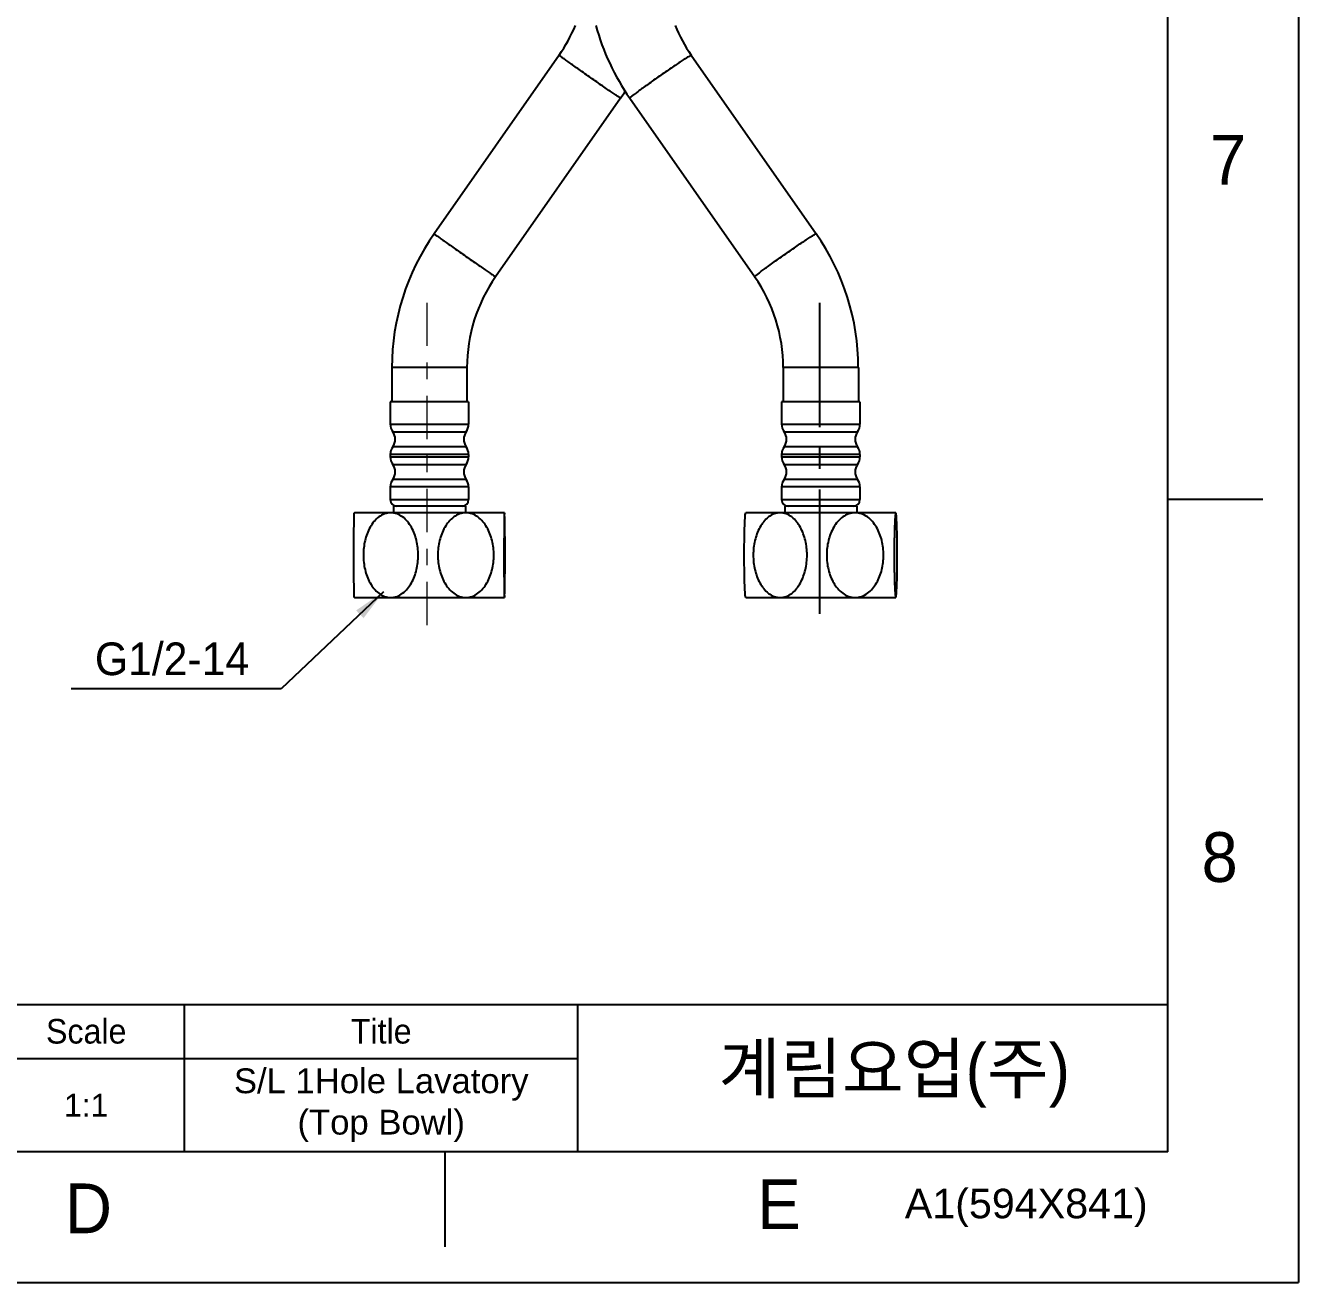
# Model space of a CAD drawing. Extents: x 14141 to 14735, y -16276 to -15436.
# Drawn here: x 14539.5 to 14734.5, y -16276.1 to -16083.6 of the extents above; entities that cross this region are included whole.
import ezdxf

# ---------------------------------------------------------------- set-up
doc = ezdxf.new("R2010")
doc.units = 0
doc.header["$MEASUREMENT"] = 0
for name, pattern in [('CENTER', [47.5, 22, -8.5, 8.5, -8.5]), ('CENTER2', [28.575, 19.05, -3.175, 3.175, -3.175]), ('CENTERX2', [101.6, 63.5, -12.7, 12.7, -12.7])]:
    doc.linetypes.add(name, pattern=pattern)
doc.layers.get('0').update_dxf_attribs({"linetype": 'CONTINUOUS'})
for name, color, linetype in [('CENTER', 1, 'CENTER2'), ('FORM', 7, 'CONTINUOUS'), ('TEXT', 2, 'CONTINUOUS')]:
    doc.layers.add(name, color=color, linetype=linetype)
doc.layers.add('DIM_', color=3, linetype='CONTINUOUS', lineweight=9)
doc.styles.add('ARIAL', font='arial.ttf')
doc.styles.get("Standard").update_dxf_attribs({"font": 'Gulim.ttf'})
doc.dimstyles.new('사본 STANDARD', dxfattribs={"dimscale": 0, "dimtxt": 5, "dimasz": 5, "dimexe": 1.25, "dimexo": 0.625, "dimtad": 3, "dimtoh": 1, "dimdsep": 46, "dimtxsty": 'Standard', "dimcen": 2.5, "dimclrd": 3, "dimclre": 3, "dimclrt": 4, "dimadec": 0, "dimazin": 0, "dimtfac": 1, "dimtmove": 0, "dimatfit": 3, "dimfxl": 1, "dimtolj": 1, "dimtzin": 0, "dimarcsym": 0})

msp = doc.modelspace()

# ---------------------------------------------------------------- linework, layer by layer
at = {"color": 7, "linetype": 'Continuous'}
for p, q in [((14621.23, -16088.1), (14602.08, -16115.45)), ((14641.49, -16088.1), (14660.62, -16115.45)), ((14641.49, -16088.1), (14641.49, -16088.1)), ((14630.65, -16094.69), (14611.5, -16122.04)), ((14630.65, -16094.69), (14630.65, -16094.69)), ((14632.07, -16094.69), (14651.2, -16122.04)), ((14660.61, -16115.45), (14660.62, -16115.45)), ((14611.5, -16122.04), (14611.5, -16122.04)), ((14607.12, -16135.95), (14595.62, -16135.95)), ((14595.62, -16135.95), (14595.62, -16141.19)), ((14607.12, -16135.95), (14607.12, -16141.19)), ((14667.08, -16135.95), (14655.58, -16135.95)), ((14655.58, -16135.95), (14655.58, -16141.19)), ((14667.08, -16135.95), (14667.08, -16141.19)), ((14607.37, -16141.19), (14595.37, -16141.19)), ((14595.37, -16141.19), (14595.37, -16144.63)), ((14607.37, -16141.19), (14607.37, -16144.63)), ((14667.33, -16141.19), (14655.33, -16141.19)), ((14655.33, -16141.19), (14655.33, -16144.63)), ((14667.33, -16141.19), (14667.33, -16144.63)), ((14595.37, -16144.63), (14607.37, -16144.63)), ((14595.74, -16145.79), (14606.99, -16145.79)), ((14655.33, -16144.63), (14667.33, -16144.63)), ((14655.7, -16145.79), (14666.95, -16145.79)), ((14606.99, -16148.08), (14595.74, -16148.08)), ((14666.95, -16148.08), (14655.7, -16148.08)), ((14607.37, -16149.25), (14595.37, -16149.25)), ((14595.37, -16149.25), (14595.37, -16149.63)), ((14595.37, -16149.63), (14607.37, -16149.63)), ((14607.37, -16149.25), (14607.37, -16149.63)), ((14667.33, -16149.25), (14655.33, -16149.25)), ((14655.33, -16149.25), (14655.33, -16149.63)), ((14655.33, -16149.63), (14667.33, -16149.63)), ((14667.33, -16149.25), (14667.33, -16149.63)), ((14595.74, -16150.79), (14606.99, -16150.79)), ((14655.7, -16150.79), (14666.95, -16150.79)), ((14606.99, -16153.08), (14595.74, -16153.08)), ((14666.95, -16153.08), (14655.7, -16153.08)), ((14607.37, -16154.25), (14595.37, -16154.25)), ((14595.37, -16154.25), (14595.37, -16156.19)), ((14607.37, -16154.25), (14607.37, -16156.19)), ((14667.33, -16154.25), (14655.33, -16154.25)), ((14655.33, -16154.25), (14655.33, -16156.19)), ((14667.33, -16154.25), (14667.33, -16156.19)), ((14595.37, -16156.19), (14607.37, -16156.19)), ((14606.87, -16157.19), (14595.87, -16157.19)), ((14595.87, -16157.19), (14595.87, -16158.19)), ((14606.87, -16157.19), (14606.87, -16158.19)), ((14655.33, -16156.19), (14667.33, -16156.19)), ((14666.83, -16157.19), (14655.83, -16157.19)), ((14655.83, -16157.19), (14655.83, -16158.19)), ((14666.83, -16157.19), (14666.83, -16158.19)), ((14589.86, -16158.22), (14589.87, -16158.19)), ((14612.87, -16158.19), (14589.87, -16158.19)), ((14612.88, -16158.22), (14612.87, -16158.19)), ((14612.87, -16158.19), (14612.87, -16158.19)), ((14649.8, -16158.26), (14649.83, -16158.19)), ((14672.83, -16158.19), (14649.83, -16158.19)), ((14672.84, -16158.23), (14672.81, -16158.19)), ((14672.85, -16158.26), (14672.83, -16158.19)), ((14589.87, -16171.19), (14589.86, -16171.16)), ((14589.87, -16171.19), (14612.87, -16171.19)), ((14612.86, -16171.18), (14612.87, -16171.19)), ((14612.87, -16171.19), (14612.88, -16171.16)), ((14612.87, -16171.19), (14612.87, -16171.18)), ((14649.81, -16171.14), (14649.79, -16171.06)), ((14649.83, -16171.19), (14649.8, -16171.11)), ((14649.83, -16171.19), (14672.83, -16171.19)), ((14672.81, -16171.19), (14672.84, -16171.15)), ((14672.83, -16171.19), (14672.85, -16171.11)), ((14672.84, -16171.14), (14672.86, -16171.06))]:
    msp.add_line(p, q, dxfattribs=at)
for centre, radius, start, end in [((14601.3, -16074.16), 24.32, 325.0212, 337.231), ((14661.62, -16074.08), 36.03, 195.2599, 214.8941), ((14661.43, -16074.16), 24.33, 202.7423, 214.9503), ((14601.4, -16074.22), 35.7, 325.0049, 327.2464), ((14631.37, -16135.95), 35.75, 145.0045, 180.0003), ((14631.3, -16135.95), 35.77, 359.9977, 34.9646), ((14631.37, -16135.95), 24.25, 145.0047, 180.0004), ((14631.3, -16135.95), 24.27, 359.9966, 34.9629), ((14597.37, -16144.63), 2, 180, 215.6591), ((14594.12, -16146.96), 2, 0.59, 35.6591), ((14608.62, -16146.96), 2, 144.3409, 179.41), ((14605.37, -16144.63), 2, 324.3409, 0), ((14657.33, -16144.63), 2, 180, 215.6591), ((14654.08, -16146.96), 2, 0.59, 35.6591), ((14668.58, -16146.96), 2, 144.3409, 179.41), ((14665.33, -16144.63), 2, 324.3409, 0), ((14597.37, -16149.25), 2, 144.3409, 180), ((14594.12, -16146.92), 2, 324.3409, 359.41), ((14608.62, -16146.92), 2, 180.59, 215.6591), ((14605.37, -16149.25), 2, 0, 35.6591), ((14657.33, -16149.25), 2, 144.3409, 180), ((14654.08, -16146.92), 2, 324.3409, 359.41), ((14668.58, -16146.92), 2, 180.59, 215.6591), ((14665.33, -16149.25), 2, 0, 35.6591), ((14597.37, -16149.63), 2, 180, 215.6591), ((14605.37, -16149.63), 2, 324.3409, 0), ((14657.33, -16149.63), 2, 180, 215.6591), ((14665.33, -16149.63), 2, 324.3409, 0), ((14594.12, -16151.96), 2, 0.59, 35.6591), ((14594.12, -16151.92), 2, 324.3409, 359.41), ((14608.62, -16151.96), 2, 144.3409, 179.41), ((14608.62, -16151.92), 2, 180.59, 215.6591), ((14654.08, -16151.96), 2, 0.59, 35.6591), ((14654.08, -16151.92), 2, 324.3409, 359.41), ((14668.58, -16151.96), 2, 144.3409, 179.41), ((14668.58, -16151.92), 2, 180.59, 215.6591), ((14597.37, -16154.25), 2, 144.3409, 180), ((14605.37, -16154.25), 2, 0, 35.6591), ((14657.33, -16154.25), 2, 144.3409, 180), ((14665.33, -16154.25), 2, 0, 35.6591), ((14596.37, -16156.19), 1, 180, 270), ((14606.37, -16156.19), 1, 270, 0), ((14656.33, -16156.19), 1, 180, 270), ((14666.33, -16156.19), 1, 270, 0)]:
    msp.add_arc(centre, radius, start, end, dxfattribs=at)
for points, knots in [([(14630.65, -16094.69), (14630.64, -16094.69), (14630.6, -16094.66), (14630.52, -16094.62), (14630.4, -16094.54), (14630.16, -16094.38), (14629.76, -16094.11), (14629.17, -16093.71), (14628.46, -16093.22), (14627.34, -16092.45), (14626.17, -16091.63), (14624.97, -16090.79), (14624.11, -16090.18), (14623.31, -16089.61), (14622.62, -16089.12), (14622.11, -16088.76), (14621.78, -16088.52), (14621.58, -16088.37), (14621.44, -16088.26), (14621.32, -16088.18), (14621.28, -16088.13), (14621.22, -16088.11), (14621.23, -16088.1)], [0, 0, 0, 0, 0.003119, 0.010951, 0.023443, 0.040487, 0.087508, 0.150234, 0.226282, 0.312749, 0.503504, 0.600531, 0.693726, 0.779546, 0.854721, 0.916383, 0.941397, 0.962192, 0.978586, 0.99041, 0.997558, 1, 1, 1, 1]), ([(14641.49, -16088.1), (14641.44, -16088.1), (14641.28, -16088.21), (14640.98, -16088.37), (14640.51, -16088.67), (14639.91, -16089.07), (14639.18, -16089.55), (14638.06, -16090.31), (14636.6, -16091.32), (14635.15, -16092.35), (14634.07, -16093.13), (14633.39, -16093.63), (14632.84, -16094.04), (14632.47, -16094.33), (14632.26, -16094.5), (14632.15, -16094.59), (14632.1, -16094.65), (14632.07, -16094.68), (14632.07, -16094.69)], [0, 0, 0, 0, 0.013451, 0.044946, 0.093417, 0.157085, 0.233575, 0.320022, 0.5096, 0.697706, 0.782366, 0.856447, 0.917174, 0.962294, 0.978458, 0.990152, 0.997288, 1, 1, 1, 1]), ([(14602.08, -16115.45), (14602.08, -16115.45), (14602.13, -16115.48), (14602.17, -16115.53), (14602.29, -16115.61), (14602.44, -16115.72), (14602.63, -16115.86), (14602.96, -16116.11), (14603.47, -16116.47), (14604.16, -16116.96), (14604.96, -16117.53), (14605.83, -16118.13), (14607.02, -16118.97), (14608.2, -16119.79), (14609.31, -16120.57), (14610.02, -16121.06), (14610.61, -16121.46), (14611.01, -16121.73), (14611.26, -16121.89), (14611.38, -16121.97), (14611.45, -16122.01), (14611.49, -16122.04), (14611.5, -16122.04)], [0, 0, 0, 0, 0.002442, 0.00959, 0.021414, 0.037808, 0.058603, 0.083617, 0.145279, 0.220454, 0.306274, 0.399469, 0.496496, 0.687251, 0.773718, 0.849766, 0.912492, 0.959513, 0.976557, 0.989049, 0.996881, 1, 1, 1, 1]), ([(14651.2, -16122.04), (14651.19, -16122.03), (14651.23, -16121.99), (14651.28, -16121.94), (14651.38, -16121.85), (14651.6, -16121.68), (14651.97, -16121.39), (14652.52, -16120.97), (14653.2, -16120.48), (14654.28, -16119.7), (14655.73, -16118.67), (14657.19, -16117.66), (14658.31, -16116.9), (14659.03, -16116.41), (14659.64, -16116.02), (14660.1, -16115.71), (14660.41, -16115.55), (14660.56, -16115.45), (14660.61, -16115.45)], [0, 0, 0, 0, 0.002712, 0.009848, 0.021542, 0.037706, 0.082826, 0.143553, 0.217634, 0.302294, 0.4904, 0.679978, 0.766425, 0.842915, 0.906583, 0.955054, 0.986549, 1, 1, 1, 1]), ([(14589.79, -16164.69), (14589.79, -16163.96), (14589.79, -16162.57), (14589.8, -16160.89), (14589.82, -16159.69), (14589.82, -16158.99), (14589.85, -16158.51), (14589.84, -16158.26), (14589.87, -16158.19)], [0, 0, 0, 0, 0.334221, 0.642962, 0.776808, 0.887735, 0.965746, 1, 1, 1, 1]), ([(14595.45, -16158.19), (14594.8, -16158.19), (14593.46, -16158.73), (14592.17, -16160.41), (14591.41, -16162.46), (14591.25, -16163.94), (14591.25, -16164.69)], [0, 0, 0, 0, 0.228943, 0.475661, 0.735015, 1, 1, 1, 1]), ([(14599.65, -16164.69), (14599.65, -16163.94), (14599.48, -16162.46), (14598.72, -16160.41), (14597.43, -16158.73), (14596.09, -16158.19), (14595.45, -16158.19)], [0, 0, 0, 0, 0.264991, 0.524332, 0.771055, 1, 1, 1, 1]), ([(14606.95, -16158.19), (14606.29, -16158.19), (14604.93, -16158.73), (14603.61, -16160.41), (14602.83, -16162.46), (14602.66, -16163.94), (14602.66, -16164.69)], [0, 0, 0, 0, 0.23144, 0.47853, 0.73677, 1, 1, 1, 1]), ([(14611.23, -16164.69), (14611.23, -16163.94), (14611.06, -16162.46), (14610.28, -16160.41), (14608.96, -16158.73), (14607.6, -16158.19), (14606.95, -16158.19)], [0, 0, 0, 0, 0.263235, 0.521463, 0.768557, 1, 1, 1, 1]), ([(14612.85, -16158.32), (14612.83, -16158.64), (14612.82, -16159.48), (14612.79, -16161.61), (14612.78, -16163.41), (14612.78, -16164.69)], [0, 0, 0, 0, 0.151609, 0.397007, 1, 1, 1, 1]), ([(14612.87, -16158.19), (14612.86, -16158.19), (14612.86, -16158.26), (14612.85, -16158.29), (14612.85, -16158.32)], [0, 0, 0, 0, 0.259118, 1, 1, 1, 1]), ([(14612.95, -16164.69), (14612.95, -16163.96), (14612.95, -16162.57), (14612.94, -16160.89), (14612.92, -16159.69), (14612.91, -16158.99), (14612.88, -16158.51), (14612.89, -16158.26), (14612.87, -16158.19)], [0, 0, 0, 0, 0.334228, 0.64295, 0.776785, 0.88773, 0.96576, 1, 1, 1, 1]), ([(14649.6, -16164.69), (14649.6, -16163.99), (14649.61, -16162.65), (14649.64, -16161.03), (14649.68, -16159.85), (14649.71, -16159.14), (14649.76, -16158.62), (14649.78, -16158.33), (14649.81, -16158.23)], [0, 0, 0, 0, 0.322332, 0.622335, 0.754608, 0.867416, 0.952425, 1, 1, 1, 1]), ([(14655.1, -16158.19), (14654.47, -16158.19), (14653.15, -16158.74), (14651.89, -16160.42), (14651.14, -16162.47), (14650.98, -16163.94), (14650.98, -16164.69)], [0, 0, 0, 0, 0.226526, 0.472897, 0.733327, 1, 1, 1, 1]), ([(14659.22, -16164.69), (14659.22, -16163.94), (14659.06, -16162.47), (14658.31, -16160.42), (14657.06, -16158.74), (14655.73, -16158.19), (14655.1, -16158.19)], [0, 0, 0, 0, 0.266679, 0.527096, 0.773472, 1, 1, 1, 1]), ([(14666.59, -16158.19), (14665.92, -16158.19), (14664.55, -16158.72), (14663.2, -16160.4), (14662.4, -16162.46), (14662.23, -16163.94), (14662.23, -16164.69)], [0, 0, 0, 0, 0.233538, 0.480949, 0.738254, 1, 1, 1, 1]), ([(14670.94, -16164.69), (14670.94, -16163.94), (14670.77, -16162.46), (14669.98, -16160.4), (14668.63, -16158.72), (14667.25, -16158.19), (14666.59, -16158.19)], [0, 0, 0, 0, 0.261751, 0.519044, 0.76646, 1, 1, 1, 1]), ([(14672.81, -16158.19), (14672.8, -16158.19), (14672.78, -16158.27), (14672.76, -16158.38), (14672.73, -16158.59), (14672.7, -16158.98), (14672.67, -16159.61), (14672.63, -16160.46), (14672.61, -16161.44), (14672.58, -16162.86), (14672.58, -16163.95), (14672.58, -16164.69)], [0, 0, 0, 0, 0.007871, 0.027864, 0.059633, 0.101809, 0.211483, 0.346022, 0.49724, 0.659362, 1, 1, 1, 1]), ([(14673.05, -16164.69), (14673.05, -16163.99), (14673.04, -16162.65), (14673.02, -16161.03), (14672.97, -16159.85), (14672.94, -16159.14), (14672.9, -16158.62), (14672.87, -16158.33), (14672.84, -16158.23)], [0, 0, 0, 0, 0.322331, 0.622349, 0.75464, 0.867435, 0.952423, 1, 1, 1, 1]), ([(14589.87, -16171.18), (14589.84, -16171.11), (14589.85, -16170.86), (14589.82, -16170.38), (14589.82, -16169.68), (14589.8, -16168.49), (14589.79, -16166.8), (14589.79, -16165.41), (14589.79, -16164.69)], [0, 0, 0, 0, 0.03426, 0.112302, 0.223248, 0.35708, 0.665787, 1, 1, 1, 1]), ([(14591.25, -16164.69), (14591.25, -16165.43), (14591.41, -16166.91), (14592.17, -16168.97), (14593.46, -16170.64), (14594.8, -16171.19), (14595.45, -16171.19)], [0, 0, 0, 0, 0.264991, 0.524332, 0.771055, 1, 1, 1, 1]), ([(14595.45, -16171.19), (14596.09, -16171.19), (14597.43, -16170.64), (14598.72, -16168.97), (14599.48, -16166.91), (14599.65, -16165.43), (14599.65, -16164.69)], [0, 0, 0, 0, 0.228943, 0.475661, 0.735015, 1, 1, 1, 1]), ([(14602.66, -16164.69), (14602.66, -16165.43), (14602.83, -16166.92), (14603.61, -16168.97), (14604.93, -16170.65), (14606.29, -16171.19), (14606.95, -16171.19)], [0, 0, 0, 0, 0.263235, 0.521463, 0.768557, 1, 1, 1, 1]), ([(14606.95, -16171.19), (14607.6, -16171.19), (14608.96, -16170.65), (14610.28, -16168.97), (14611.06, -16166.92), (14611.23, -16165.43), (14611.23, -16164.69)], [0, 0, 0, 0, 0.23144, 0.47853, 0.73677, 1, 1, 1, 1]), ([(14612.78, -16164.69), (14612.78, -16165.41), (14612.79, -16166.81), (14612.79, -16168.49), (14612.81, -16169.69), (14612.82, -16170.39), (14612.85, -16170.87), (14612.84, -16171.11), (14612.86, -16171.18)], [0, 0, 0, 0, 0.334723, 0.643806, 0.777705, 0.888568, 0.966303, 1, 1, 1, 1]), ([(14612.87, -16171.18), (14612.89, -16171.11), (14612.88, -16170.86), (14612.91, -16170.38), (14612.92, -16169.68), (14612.94, -16168.49), (14612.95, -16166.8), (14612.95, -16165.41), (14612.95, -16164.69)], [0, 0, 0, 0, 0.034276, 0.1123, 0.223229, 0.35707, 0.665796, 1, 1, 1, 1]), ([(14649.79, -16171.06), (14649.74, -16170.74), (14649.7, -16169.89), (14649.64, -16168.43), (14649.61, -16166.63), (14649.6, -16165.35), (14649.6, -16164.69)], [0, 0, 0, 0, 0.152063, 0.397445, 0.689118, 1, 1, 1, 1]), ([(14650.98, -16164.69), (14650.98, -16165.43), (14651.14, -16166.91), (14651.89, -16168.96), (14653.15, -16170.64), (14654.47, -16171.19), (14655.1, -16171.19)], [0, 0, 0, 0, 0.266679, 0.527096, 0.773472, 1, 1, 1, 1]), ([(14655.1, -16171.19), (14655.73, -16171.19), (14657.06, -16170.64), (14658.31, -16168.96), (14659.06, -16166.91), (14659.22, -16165.43), (14659.22, -16164.69)], [0, 0, 0, 0, 0.226526, 0.472897, 0.733327, 1, 1, 1, 1]), ([(14662.23, -16164.69), (14662.23, -16165.43), (14662.4, -16166.92), (14663.2, -16168.98), (14664.55, -16170.65), (14665.92, -16171.19), (14666.59, -16171.19)], [0, 0, 0, 0, 0.261751, 0.519044, 0.76646, 1, 1, 1, 1]), ([(14666.59, -16171.19), (14667.25, -16171.19), (14668.63, -16170.65), (14669.98, -16168.98), (14670.77, -16166.92), (14670.94, -16165.43), (14670.94, -16164.69)], [0, 0, 0, 0, 0.233538, 0.480949, 0.738254, 1, 1, 1, 1]), ([(14672.58, -16164.69), (14672.58, -16165.43), (14672.58, -16166.52), (14672.61, -16167.94), (14672.63, -16168.91), (14672.67, -16169.77), (14672.7, -16170.39), (14672.73, -16170.79), (14672.76, -16171), (14672.78, -16171.11), (14672.8, -16171.19), (14672.81, -16171.19)], [0, 0, 0, 0, 0.340622, 0.502732, 0.653984, 0.788531, 0.898189, 0.940354, 0.972118, 0.992123, 1, 1, 1, 1]), ([(14672.86, -16171.06), (14672.92, -16170.74), (14672.96, -16169.89), (14673.02, -16168.43), (14673.04, -16166.63), (14673.05, -16165.35), (14673.05, -16164.69)], [0, 0, 0, 0, 0.1523, 0.397666, 0.689244, 1, 1, 1, 1])]:
    msp.add_open_spline(points, degree=3, knots=knots, dxfattribs=at)
at = {"layer": 'CENTER', "color": 1, "linetype": 'CENTER', "lineweight": 13, "ltscale": 0.3}
msp.add_line((14600.98, -16126.05), (14600.98, -16176.19), dxfattribs=at)
at = {"layer": 'CENTER'}
msp.add_line((14661.15, -16126.05), (14661.15, -16176.19), dxfattribs=at)
at = {"layer": 'FORM', "color": 7, "linetype": 'Continuous'}
for p, q in [((14734.52, -15436.11), (14734.52, -16276.11)), ((14714.52, -16256.11), (14714.52, -15456.11)), ((14714.52, -16156.11), (14729.06, -16156.11)), ((14603.73, -16256.11), (14603.73, -16270.65)), ((14140.52, -16276.11), (14734.52, -16276.11))]:
    msp.add_line(p, q, dxfattribs=at)
at = {"layer": 'FORM'}
for p, q in [((14306.93, -16233.51), (14714.52, -16233.51)), ((14563.84, -16256.11), (14563.84, -16233.51)), ((14624.12, -16256.11), (14624.12, -16233.51)), ((14271.52, -16241.8), (14624.12, -16241.8))]:
    msp.add_line(p, q, dxfattribs=at)
at = {"layer": 'FORM', "linetype": 'Continuous'}
msp.add_line((14714.52, -16256.11), (14160.52, -16256.11), dxfattribs=at)

# ---------------------------------------------------------------- texts
at = {"layer": 'DIM_', "color": 4, "insert": (14550.11, -16178.07), "char_height": 5, "attachment_point": 1}
msp.add_mtext_dynamic_manual_height_columns('G1/2-14', width=41.5111, gutter_width=12.5, heights=[0], dxfattribs=at)
at = {"layer": 'FORM', "char_height": 7.62, "attachment_point": 5}
for s, width, insert in [('7', 50, (14723.72, -16104.13)), ('8', 50, (14722.44, -16210.99)), ('D', 10, (14549.13, -16264.75)), ('E', 10, (14654.92, -16264.12))]:
    msp.add_mtext_dynamic_manual_height_columns(s, width=width, gutter_width=12.5, heights=[0], dxfattribs=dict(at, insert=insert))
at = {"layer": 'TEXT', "style": 'ARIAL'}
msp.add_text('A1(594X841)', height=4.5204, dxfattribs=at).set_placement((14674.2, -16266.27))
at = {"layer": 'TEXT', "char_height": 3.767, "attachment_point": 5}
for s, width, insert in [('Scale', 30.1361, (14548.78, -16237.65)), ('Title', 60.2721, (14593.98, -16237.65))]:
    msp.add_mtext_dynamic_manual_height_columns(s, width=width, gutter_width=18.84, heights=[0], dxfattribs=dict(at, insert=insert))
at = {"layer": 'TEXT', "linetype": 'CENTERX2', "insert": (14672.6, -16244.45), "char_height": 7.534, "attachment_point": 5, "style": 'ARIAL'}
msp.add_mtext_dynamic_manual_height_columns('{\\fHYGothic-Medium|b0|i0|c129|p18;계림요업(주)}', width=90.4082, gutter_width=18.84, heights=[0], dxfattribs=at)
at = {"layer": 'TEXT', "attachment_point": 5, "style": 'ARIAL'}
for s, width, insert, char_height in [('S/L 1Hole Lavatory (Top Bowl)', 55.335, (14593.98, -16248.95), 3.8), ('1:1', 30.1361, (14548.78, -16248.95), 3.5)]:
    msp.add_mtext_dynamic_manual_height_columns(s, width=width, gutter_width=18.84, heights=[0], dxfattribs=dict(at, insert=insert, char_height=char_height))

# ---------------------------------------------------------------- leaders
at = {"layer": 'DIM_'}
msp.add_leader([(14594.33, -16170.31), (14578.65, -16185.16), (14546.5, -16185.16)], dimstyle='사본 STANDARD', override={"dimscale": 1, "dimtad": 0}, dxfattribs=at)

doc.saveas('drawing.dxf')
